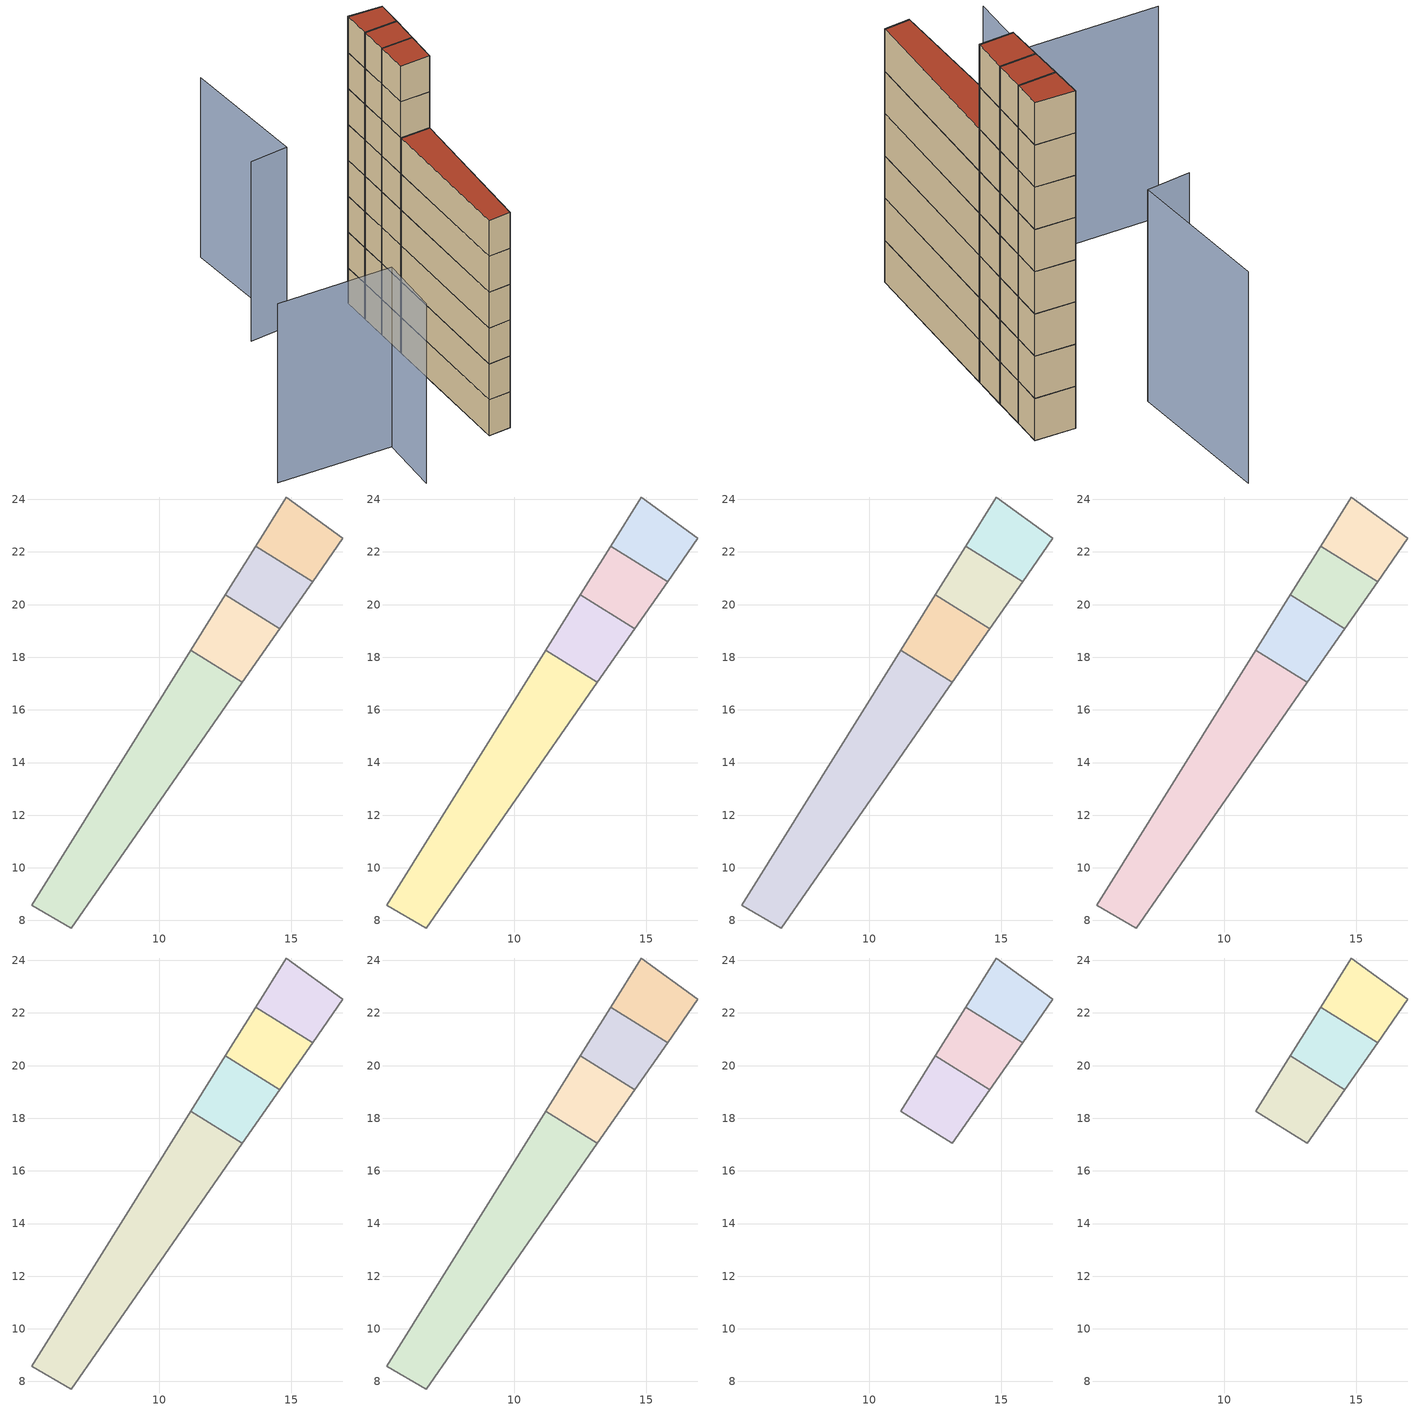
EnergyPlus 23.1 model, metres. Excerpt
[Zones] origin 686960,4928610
105523cecd2b4dc0_F0_dwelling_0
 floor ground (EU_floor_Construction): 15.82,20.87 16.97,22.51 14.82,24.09 13.66,22.22 z0
 wall adiabatic (EU_wall_Construction): 13.66,22.22 14.82,24.09 16.97,22.51 15.82,20.87 z0:3
 wall to 105523cecd2b4dc0_F0_dwelling_1 (EU_wall_Construction): 15.82,20.87 13.66,22.22 z0:3
105523cecd2b4dc0_F0_dwelling_1
 floor ground (EU_floor_Construction): 14.58,19.08 15.82,20.87 13.66,22.22 12.51,20.37 z0
 wall adiabatic (EU_wall_Construction): 12.51,20.37 13.66,22.22 / 15.82,20.87 14.58,19.08 z0:3
 wall to 105523cecd2b4dc0_F0_dwelling_2 (EU_wall_Construction): 14.58,19.08 12.51,20.37 z0:3
105523cecd2b4dc0_F0_dwelling_2
 floor ground (EU_floor_Construction): 13.15,17.04 14.58,19.08 12.51,20.37 11.19,18.26 z0
 wall adiabatic (EU_wall_Construction): 11.19,18.26 12.51,20.37 / 14.58,19.08 13.15,17.04 z0:3
 wall to 105523cecd2b4dc0_F0_dwelling_3 (EU_wall_Construction): 13.15,17.04 11.19,18.26 z0:3
105523cecd2b4dc0_F0_dwelling_3
 floor ground (EU_floor_Construction): 6.65,7.71 13.15,17.04 11.19,18.26 5.15,8.57 z0
 wall adiabatic (EU_wall_Construction): 13.15,17.04 6.65,7.71 5.15,8.57 11.19,18.26 z0:3
105523cecd2b4dc0_F1_dwelling_0
 floor to 105523cecd2b4dc0_F0_dwelling_0 (EU_floor_Construction): 15.82,20.87 16.97,22.51 14.82,24.09 13.66,22.22 z3
 wall adiabatic (EU_wall_Construction): 13.66,22.22 14.82,24.09 16.97,22.51 15.82,20.87 z3:6
 wall to 105523cecd2b4dc0_F1_dwelling_1 (EU_wall_Construction): 15.82,20.87 13.66,22.22 z3:6
105523cecd2b4dc0_F1_dwelling_1
 floor to 105523cecd2b4dc0_F0_dwelling_1 (EU_floor_Construction): 14.58,19.08 15.82,20.87 13.66,22.22 12.51,20.37 z3
 wall adiabatic (EU_wall_Construction): 12.51,20.37 13.66,22.22 / 15.82,20.87 14.58,19.08 z3:6
 wall to 105523cecd2b4dc0_F1_dwelling_2 (EU_wall_Construction): 14.58,19.08 12.51,20.37 z3:6
105523cecd2b4dc0_F1_dwelling_2
 floor to 105523cecd2b4dc0_F0_dwelling_2 (EU_floor_Construction): 13.15,17.04 14.58,19.08 12.51,20.37 11.19,18.26 z3
 wall adiabatic (EU_wall_Construction): 11.19,18.26 12.51,20.37 / 14.58,19.08 13.15,17.04 z3:6
 wall to 105523cecd2b4dc0_F1_dwelling_3 (EU_wall_Construction): 13.15,17.04 11.19,18.26 z3:6
105523cecd2b4dc0_F1_dwelling_3
 floor to 105523cecd2b4dc0_F0_dwelling_3 (EU_floor_Construction): 6.65,7.71 13.15,17.04 11.19,18.26 5.15,8.57 z3
 wall adiabatic (EU_wall_Construction): 13.15,17.04 6.65,7.71 5.15,8.57 11.19,18.26 z3:6
105523cecd2b4dc0_F2_dwelling_0
 floor to 105523cecd2b4dc0_F1_dwelling_0 (EU_floor_Construction): 15.82,20.87 16.97,22.51 14.82,24.09 13.66,22.22 z6
 wall adiabatic (EU_wall_Construction): 13.66,22.22 14.82,24.09 16.97,22.51 15.82,20.87 z6:9
 wall to 105523cecd2b4dc0_F2_dwelling_1 (EU_wall_Construction): 15.82,20.87 13.66,22.22 z6:9
105523cecd2b4dc0_F2_dwelling_1
 floor to 105523cecd2b4dc0_F1_dwelling_1 (EU_floor_Construction): 14.58,19.08 15.82,20.87 13.66,22.22 12.51,20.37 z6
 wall adiabatic (EU_wall_Construction): 12.51,20.37 13.66,22.22 / 15.82,20.87 14.58,19.08 z6:9
 wall to 105523cecd2b4dc0_F2_dwelling_2 (EU_wall_Construction): 14.58,19.08 12.51,20.37 z6:9
105523cecd2b4dc0_F2_dwelling_2
 floor to 105523cecd2b4dc0_F1_dwelling_2 (EU_floor_Construction): 13.15,17.04 14.58,19.08 12.51,20.37 11.19,18.26 z6
 wall adiabatic (EU_wall_Construction): 11.19,18.26 12.51,20.37 / 14.58,19.08 13.15,17.04 z6:9
 wall to 105523cecd2b4dc0_F2_dwelling_3 (EU_wall_Construction): 13.15,17.04 11.19,18.26 z6:9
105523cecd2b4dc0_F2_dwelling_3
 floor to 105523cecd2b4dc0_F1_dwelling_3 (EU_floor_Construction): 6.65,7.71 13.15,17.04 11.19,18.26 5.15,8.57 z6
 wall adiabatic (EU_wall_Construction): 13.15,17.04 6.65,7.71 5.15,8.57 11.19,18.26 z6:9
105523cecd2b4dc0_F3_dwelling_0
 floor to 105523cecd2b4dc0_F2_dwelling_0 (EU_floor_Construction): 15.82,20.87 16.97,22.51 14.82,24.09 13.66,22.22 z9
 wall adiabatic (EU_wall_Construction): 13.66,22.22 14.82,24.09 16.97,22.51 15.82,20.87 z9:12
 wall to 105523cecd2b4dc0_F3_dwelling_1 (EU_wall_Construction): 15.82,20.87 13.66,22.22 z9:12
105523cecd2b4dc0_F3_dwelling_1
 floor to 105523cecd2b4dc0_F2_dwelling_1 (EU_floor_Construction): 14.58,19.08 15.82,20.87 13.66,22.22 12.51,20.37 z9
 wall adiabatic (EU_wall_Construction): 12.51,20.37 13.66,22.22 / 15.82,20.87 14.58,19.08 z9:12
 wall to 105523cecd2b4dc0_F3_dwelling_2 (EU_wall_Construction): 14.58,19.08 12.51,20.37 z9:12
105523cecd2b4dc0_F3_dwelling_2
 floor to 105523cecd2b4dc0_F2_dwelling_2 (EU_floor_Construction): 13.15,17.04 14.58,19.08 12.51,20.37 11.19,18.26 z9
 wall adiabatic (EU_wall_Construction): 11.19,18.26 12.51,20.37 / 14.58,19.08 13.15,17.04 z9:12
 wall to 105523cecd2b4dc0_F3_dwelling_3 (EU_wall_Construction): 13.15,17.04 11.19,18.26 z9:12
105523cecd2b4dc0_F3_dwelling_3
 floor to 105523cecd2b4dc0_F2_dwelling_3 (EU_floor_Construction): 6.65,7.71 13.15,17.04 11.19,18.26 5.15,8.57 z9
 wall adiabatic (EU_wall_Construction): 13.15,17.04 6.65,7.71 5.15,8.57 11.19,18.26 z9:12
105523cecd2b4dc0_F4_dwelling_0
 floor to 105523cecd2b4dc0_F3_dwelling_0 (EU_floor_Construction): 15.82,20.87 16.97,22.51 14.82,24.09 13.66,22.22 z12
 wall adiabatic (EU_wall_Construction): 13.66,22.22 14.82,24.09 16.97,22.51 15.82,20.87 z12:15
 wall to 105523cecd2b4dc0_F4_dwelling_1 (EU_wall_Construction): 15.82,20.87 13.66,22.22 z12:15
105523cecd2b4dc0_F4_dwelling_1
 floor to 105523cecd2b4dc0_F3_dwelling_1 (EU_floor_Construction): 14.58,19.08 15.82,20.87 13.66,22.22 12.51,20.37 z12
 wall adiabatic (EU_wall_Construction): 12.51,20.37 13.66,22.22 / 15.82,20.87 14.58,19.08 z12:15
 wall to 105523cecd2b4dc0_F4_dwelling_2 (EU_wall_Construction): 14.58,19.08 12.51,20.37 z12:15
105523cecd2b4dc0_F4_dwelling_2
 floor to 105523cecd2b4dc0_F3_dwelling_2 (EU_floor_Construction): 13.15,17.04 14.58,19.08 12.51,20.37 11.19,18.26 z12
 wall adiabatic (EU_wall_Construction): 11.19,18.26 12.51,20.37 / 14.58,19.08 13.15,17.04 z12:15
 wall to 105523cecd2b4dc0_F4_dwelling_3 (EU_wall_Construction): 13.15,17.04 11.19,18.26 z12:15
105523cecd2b4dc0_F4_dwelling_3
 floor to 105523cecd2b4dc0_F3_dwelling_3 (EU_floor_Construction): 6.65,7.71 13.15,17.04 11.19,18.26 5.15,8.57 z12
 wall adiabatic (EU_wall_Construction): 13.15,17.04 6.65,7.71 5.15,8.57 11.19,18.26 z12:15
105523cecd2b4dc0_F5_dwelling_0
 floor to 105523cecd2b4dc0_F4_dwelling_0 (EU_floor_Construction): 15.82,20.87 16.97,22.51 14.82,24.09 13.66,22.22 z15
 wall adiabatic (EU_wall_Construction): 13.66,22.22 14.82,24.09 16.97,22.51 15.82,20.87 z15:18
 wall to 105523cecd2b4dc0_F5_dwelling_1 (EU_wall_Construction): 15.82,20.87 13.66,22.22 z15:18
105523cecd2b4dc0_F5_dwelling_1
 floor to 105523cecd2b4dc0_F4_dwelling_1 (EU_floor_Construction): 14.58,19.08 15.82,20.87 13.66,22.22 12.51,20.37 z15
 wall adiabatic (EU_wall_Construction): 12.51,20.37 13.66,22.22 / 15.82,20.87 14.58,19.08 z15:18
 wall to 105523cecd2b4dc0_F5_dwelling_2 (EU_wall_Construction): 14.58,19.08 12.51,20.37 z15:18
105523cecd2b4dc0_F5_dwelling_2
 floor to 105523cecd2b4dc0_F4_dwelling_2 (EU_floor_Construction): 13.15,17.04 14.58,19.08 12.51,20.37 11.19,18.26 z15
 wall adiabatic (EU_wall_Construction): 11.19,18.26 12.51,20.37 / 14.58,19.08 13.15,17.04 z15:18
 wall to 105523cecd2b4dc0_F5_dwelling_3 (EU_wall_Construction): 13.15,17.04 11.19,18.26 z15:18
105523cecd2b4dc0_F5_dwelling_3
 floor to 105523cecd2b4dc0_F4_dwelling_3 (EU_floor_Construction): 6.65,7.71 13.15,17.04 11.19,18.26 5.15,8.57 z15
 wall adiabatic (EU_wall_Construction): 13.15,17.04 6.65,7.71 5.15,8.57 11.19,18.26 z15:18
 roof outside (EU_roof_Construction): 13.15,17.04 6.65,7.71 5.15,8.57 11.19,18.26 z18
105523cecd2b4dc0_F6_dwelling_0
 floor to 105523cecd2b4dc0_F5_dwelling_0 (EU_floor_Construction): 15.82,20.87 16.97,22.51 14.82,24.09 13.66,22.22 z18
 wall adiabatic (EU_wall_Construction): 13.66,22.22 14.82,24.09 16.97,22.51 15.82,20.87 z18:21
 wall to 105523cecd2b4dc0_F6_dwelling_1 (EU_wall_Construction): 15.82,20.87 13.66,22.22 z18:21
105523cecd2b4dc0_F6_dwelling_1
 floor to 105523cecd2b4dc0_F5_dwelling_1 (EU_floor_Construction): 14.58,19.08 15.82,20.87 13.66,22.22 12.51,20.37 z18
 wall adiabatic (EU_wall_Construction): 12.51,20.37 13.66,22.22 / 15.82,20.87 14.58,19.08 z18:21
 wall to 105523cecd2b4dc0_F6_dwelling_2 (EU_wall_Construction): 14.58,19.08 12.51,20.37 z18:21
105523cecd2b4dc0_F6_dwelling_2
 floor to 105523cecd2b4dc0_F5_dwelling_2 (EU_floor_Construction): 13.15,17.04 14.58,19.08 12.51,20.37 11.19,18.26 z18
 wall adiabatic (EU_wall_Construction): 14.58,19.08 13.15,17.04 11.19,18.26 12.51,20.37 z18:21
105523cecd2b4dc0_F7_dwelling_0
 floor to 105523cecd2b4dc0_F6_dwelling_0 (EU_floor_Construction): 15.82,20.87 16.97,22.51 14.82,24.09 13.66,22.22 z21
 wall adiabatic (EU_wall_Construction): 13.66,22.22 14.82,24.09 16.97,22.51 15.82,20.87 z21:24
 wall to 105523cecd2b4dc0_F7_dwelling_1 (EU_wall_Construction): 15.82,20.87 13.66,22.22 z21:24
 roof outside (EU_roof_Construction): 16.97,22.51 15.82,20.87 13.66,22.22 14.82,24.09 z24
105523cecd2b4dc0_F7_dwelling_1
 floor to 105523cecd2b4dc0_F6_dwelling_1 (EU_floor_Construction): 14.58,19.08 15.82,20.87 13.66,22.22 12.51,20.37 z21
 wall adiabatic (EU_wall_Construction): 12.51,20.37 13.66,22.22 / 15.82,20.87 14.58,19.08 z21:24
 wall to 105523cecd2b4dc0_F7_dwelling_2 (EU_wall_Construction): 14.58,19.08 12.51,20.37 z21:24
 roof outside (EU_roof_Construction): 15.82,20.87 14.58,19.08 12.51,20.37 13.66,22.22 z24
105523cecd2b4dc0_F7_dwelling_2
 floor to 105523cecd2b4dc0_F6_dwelling_2 (EU_floor_Construction): 13.15,17.04 14.58,19.08 12.51,20.37 11.19,18.26 z21
 wall adiabatic (EU_wall_Construction): 14.58,19.08 13.15,17.04 11.19,18.26 12.51,20.37 z21:24
 roof outside (EU_roof_Construction): 14.58,19.08 13.15,17.04 11.19,18.26 12.51,20.37 z24
shading: -6.19,19.03 1.08,13.95 / 1.08,13.95 -1.72,9.95 / 15.26,35.47 10.52,26.61 / 10.52,26.61 7.92,28 z0:15
[Building]
EU S2 Campaign: North Axis=0; Terrain=City; Solar Distribution=FullExterior
[Site:Location]
Bologna: Latitude=44.5; Longitude=11.25; Time Zone=1; Elevation=37
[SizingPeriod:WeatherFileDays]
AnnualSizingPeriod: Begin Month=1; Begin Day of Month=1; End Month=12; End Day of Month=31; Day of Week for Start Day=Monday; Use Weather File Daylight Saving Period=No; Use Weather File Rain and Snow Indicators=No
[MATERIAL]
EU_InternalMass_Material: Roughness=MediumRough; Thickness=0.1; Conductivity=1; Density=1800; Specific Heat=900; Thermal Absorptance=0.9; Solar Absorptance=0.7; Visible Absorptance=0.7
[MATERIAL:NOMASS] Roughness=MediumRough; Thermal Absorptance=0.9; Solar Absorptance=0.7; Visible Absorptance=0.7
Name | Thermal Resistance
EU_wall_NoMass | 0.779417
EU_roof_NoMass | 0.435466
EU_floor_NoMass | 0.588222
[CONSTRUCTION]
EU_wall_Construction: EU_wall_NoMass
EU_roof_Construction: EU_roof_NoMass
EU_floor_Construction: EU_floor_NoMass
EU_InternalMass_Construction: EU_InternalMass_Material
[ZONE] Type=1; Multiplier=1; Ceiling Height=autocalculate; Floor Area=autocalculate; Part of Total Floor Area=Yes
Name | Volume
105523cecd2b4dc0_F0_dwelling_0 | 16.3784
105523cecd2b4dc0_F1_dwelling_0; 105523cecd2b4dc0_F2_dwelling_0; 105523cecd2b4dc0_F3_dwelling_0; 105523cecd2b4dc0_F4_dwelling_0; 105523cecd2b4dc0_F5_dwelling_0; 105523cecd2b4dc0_F6_dwelling_0; 105523cecd2b4dc0_F7_dwelling_0 | 16.3777
105523cecd2b4dc0_F0_dwelling_1; 105523cecd2b4dc0_F1_dwelling_1; 105523cecd2b4dc0_F2_dwelling_1; 105523cecd2b4dc0_F3_dwelling_1; 105523cecd2b4dc0_F4_dwelling_1; 105523cecd2b4dc0_F5_dwelling_1; 105523cecd2b4dc0_F6_dwelling_1; 105523cecd2b4dc0_F7_dwelling_1 | 16.2957
105523cecd2b4dc0_F0_dwelling_2 | 17.6946
105523cecd2b4dc0_F1_dwelling_2; 105523cecd2b4dc0_F2_dwelling_2; 105523cecd2b4dc0_F3_dwelling_2; 105523cecd2b4dc0_F4_dwelling_2; 105523cecd2b4dc0_F5_dwelling_2; 105523cecd2b4dc0_F6_dwelling_2; 105523cecd2b4dc0_F7_dwelling_2 | 17.6938
105523cecd2b4dc0_F0_dwelling_3; 105523cecd2b4dc0_F1_dwelling_3; 105523cecd2b4dc0_F2_dwelling_3; 105523cecd2b4dc0_F3_dwelling_3; 105523cecd2b4dc0_F4_dwelling_3; 105523cecd2b4dc0_F5_dwelling_3 | 68.9502
[INTERNALMASS] Construction=EU_InternalMass_Construction
Name | Zone or ZoneList | Surface Area
105523cecd2b4dc0_F0_dwelling_0_EU_InternalMass | 105523cecd2b4dc0_F0_dwelling_0 | 5.4596
105523cecd2b4dc0_F0_dwelling_1_EU_InternalMass | 105523cecd2b4dc0_F0_dwelling_1 | 5.43164
105523cecd2b4dc0_F0_dwelling_2_EU_InternalMass | 105523cecd2b4dc0_F0_dwelling_2 | 5.8981
105523cecd2b4dc0_F0_dwelling_3_EU_InternalMass | 105523cecd2b4dc0_F0_dwelling_3 | 22.9835
105523cecd2b4dc0_F1_dwelling_0_EU_InternalMass | 105523cecd2b4dc0_F1_dwelling_0 | 5.4596
105523cecd2b4dc0_F1_dwelling_1_EU_InternalMass | 105523cecd2b4dc0_F1_dwelling_1 | 5.43164
105523cecd2b4dc0_F1_dwelling_2_EU_InternalMass | 105523cecd2b4dc0_F1_dwelling_2 | 5.8981
105523cecd2b4dc0_F1_dwelling_3_EU_InternalMass | 105523cecd2b4dc0_F1_dwelling_3 | 22.9835
105523cecd2b4dc0_F2_dwelling_0_EU_InternalMass | 105523cecd2b4dc0_F2_dwelling_0 | 5.4596
105523cecd2b4dc0_F2_dwelling_1_EU_InternalMass | 105523cecd2b4dc0_F2_dwelling_1 | 5.43164
105523cecd2b4dc0_F2_dwelling_2_EU_InternalMass | 105523cecd2b4dc0_F2_dwelling_2 | 5.8981
105523cecd2b4dc0_F2_dwelling_3_EU_InternalMass | 105523cecd2b4dc0_F2_dwelling_3 | 22.9835
105523cecd2b4dc0_F3_dwelling_0_EU_InternalMass | 105523cecd2b4dc0_F3_dwelling_0 | 5.4596
105523cecd2b4dc0_F3_dwelling_1_EU_InternalMass | 105523cecd2b4dc0_F3_dwelling_1 | 5.43164
105523cecd2b4dc0_F3_dwelling_2_EU_InternalMass | 105523cecd2b4dc0_F3_dwelling_2 | 5.8981
105523cecd2b4dc0_F3_dwelling_3_EU_InternalMass | 105523cecd2b4dc0_F3_dwelling_3 | 22.9835
105523cecd2b4dc0_F4_dwelling_0_EU_InternalMass | 105523cecd2b4dc0_F4_dwelling_0 | 5.4596
105523cecd2b4dc0_F4_dwelling_1_EU_InternalMass | 105523cecd2b4dc0_F4_dwelling_1 | 5.43164
105523cecd2b4dc0_F4_dwelling_2_EU_InternalMass | 105523cecd2b4dc0_F4_dwelling_2 | 5.8981
105523cecd2b4dc0_F4_dwelling_3_EU_InternalMass | 105523cecd2b4dc0_F4_dwelling_3 | 22.9835
105523cecd2b4dc0_F5_dwelling_0_EU_InternalMass | 105523cecd2b4dc0_F5_dwelling_0 | 5.4596
105523cecd2b4dc0_F5_dwelling_1_EU_InternalMass | 105523cecd2b4dc0_F5_dwelling_1 | 5.43164
105523cecd2b4dc0_F5_dwelling_2_EU_InternalMass | 105523cecd2b4dc0_F5_dwelling_2 | 5.8981
105523cecd2b4dc0_F5_dwelling_3_EU_InternalMass | 105523cecd2b4dc0_F5_dwelling_3 | 22.9835
105523cecd2b4dc0_F6_dwelling_0_EU_InternalMass | 105523cecd2b4dc0_F6_dwelling_0 | 13.2594
105523cecd2b4dc0_F6_dwelling_1_EU_InternalMass | 105523cecd2b4dc0_F6_dwelling_1 | 13.2593
105523cecd2b4dc0_F6_dwelling_2_EU_InternalMass | 105523cecd2b4dc0_F6_dwelling_2 | 13.2579
105523cecd2b4dc0_F7_dwelling_0_EU_InternalMass | 105523cecd2b4dc0_F7_dwelling_0 | 13.2594
105523cecd2b4dc0_F7_dwelling_1_EU_InternalMass | 105523cecd2b4dc0_F7_dwelling_1 | 13.2593
105523cecd2b4dc0_F7_dwelling_2_EU_InternalMass | 105523cecd2b4dc0_F7_dwelling_2 | 13.2579
[OTHEREQUIPMENT] Fuel Type=Electricity; Design Level Calculation Method=Watts/Area; Power per Zone Floor Area=1; Fraction Latent=0; Fraction Radiant=0; Fraction Lost=0; Carbon Dioxide Generation Rate=0; EndUse Subcategory=EU_Step8_InternalGains
Name | Zone or ZoneList or Space or SpaceList | Schedule
EU_Step8_InternalGain_105523cecd2b4dc0_F0_dwelling_0_f000 | 105523cecd2b4dc0_F0_dwelling_0 | EU_Step8_GainSchedule_105523cecd2b4dc0_F0_dwelling_0_f000
EU_Step8_InternalGain_105523cecd2b4dc0_F0_dwelling_1_f000 | 105523cecd2b4dc0_F0_dwelling_1 | EU_Step8_GainSchedule_105523cecd2b4dc0_F0_dwelling_1_f000
EU_Step8_InternalGain_105523cecd2b4dc0_F0_dwelling_2_f000 | 105523cecd2b4dc0_F0_dwelling_2 | EU_Step8_GainSchedule_105523cecd2b4dc0_F0_dwelling_2_f000
EU_Step8_InternalGain_105523cecd2b4dc0_F0_dwelling_3_f000 | 105523cecd2b4dc0_F0_dwelling_3 | EU_Step8_GainSchedule_105523cecd2b4dc0_F0_dwelling_3_f000
EU_Step8_InternalGain_105523cecd2b4dc0_F1_dwelling_0_f000 | 105523cecd2b4dc0_F1_dwelling_0 | EU_Step8_GainSchedule_105523cecd2b4dc0_F1_dwelling_0_f000
EU_Step8_InternalGain_105523cecd2b4dc0_F1_dwelling_1_f000 | 105523cecd2b4dc0_F1_dwelling_1 | EU_Step8_GainSchedule_105523cecd2b4dc0_F1_dwelling_1_f000
EU_Step8_InternalGain_105523cecd2b4dc0_F1_dwelling_2_f000 | 105523cecd2b4dc0_F1_dwelling_2 | EU_Step8_GainSchedule_105523cecd2b4dc0_F1_dwelling_2_f000
EU_Step8_InternalGain_105523cecd2b4dc0_F1_dwelling_3_f000 | 105523cecd2b4dc0_F1_dwelling_3 | EU_Step8_GainSchedule_105523cecd2b4dc0_F1_dwelling_3_f000
EU_Step8_InternalGain_105523cecd2b4dc0_F2_dwelling_0_f000 | 105523cecd2b4dc0_F2_dwelling_0 | EU_Step8_GainSchedule_105523cecd2b4dc0_F2_dwelling_0_f000
EU_Step8_InternalGain_105523cecd2b4dc0_F2_dwelling_1_f000 | 105523cecd2b4dc0_F2_dwelling_1 | EU_Step8_GainSchedule_105523cecd2b4dc0_F2_dwelling_1_f000
EU_Step8_InternalGain_105523cecd2b4dc0_F2_dwelling_2_f000 | 105523cecd2b4dc0_F2_dwelling_2 | EU_Step8_GainSchedule_105523cecd2b4dc0_F2_dwelling_2_f000
EU_Step8_InternalGain_105523cecd2b4dc0_F2_dwelling_3_f000 | 105523cecd2b4dc0_F2_dwelling_3 | EU_Step8_GainSchedule_105523cecd2b4dc0_F2_dwelling_3_f000
EU_Step8_InternalGain_105523cecd2b4dc0_F3_dwelling_0_f000 | 105523cecd2b4dc0_F3_dwelling_0 | EU_Step8_GainSchedule_105523cecd2b4dc0_F3_dwelling_0_f000
EU_Step8_InternalGain_105523cecd2b4dc0_F3_dwelling_1_f000 | 105523cecd2b4dc0_F3_dwelling_1 | EU_Step8_GainSchedule_105523cecd2b4dc0_F3_dwelling_1_f000
EU_Step8_InternalGain_105523cecd2b4dc0_F3_dwelling_2_f000 | 105523cecd2b4dc0_F3_dwelling_2 | EU_Step8_GainSchedule_105523cecd2b4dc0_F3_dwelling_2_f000
EU_Step8_InternalGain_105523cecd2b4dc0_F3_dwelling_3_f000 | 105523cecd2b4dc0_F3_dwelling_3 | EU_Step8_GainSchedule_105523cecd2b4dc0_F3_dwelling_3_f000
EU_Step8_InternalGain_105523cecd2b4dc0_F4_dwelling_0_f000 | 105523cecd2b4dc0_F4_dwelling_0 | EU_Step8_GainSchedule_105523cecd2b4dc0_F4_dwelling_0_f000
EU_Step8_InternalGain_105523cecd2b4dc0_F4_dwelling_1_f000 | 105523cecd2b4dc0_F4_dwelling_1 | EU_Step8_GainSchedule_105523cecd2b4dc0_F4_dwelling_1_f000
EU_Step8_InternalGain_105523cecd2b4dc0_F4_dwelling_2_f000 | 105523cecd2b4dc0_F4_dwelling_2 | EU_Step8_GainSchedule_105523cecd2b4dc0_F4_dwelling_2_f000
EU_Step8_InternalGain_105523cecd2b4dc0_F4_dwelling_3_f000 | 105523cecd2b4dc0_F4_dwelling_3 | EU_Step8_GainSchedule_105523cecd2b4dc0_F4_dwelling_3_f000
EU_Step8_InternalGain_105523cecd2b4dc0_F5_dwelling_0_f000 | 105523cecd2b4dc0_F5_dwelling_0 | EU_Step8_GainSchedule_105523cecd2b4dc0_F5_dwelling_0_f000
EU_Step8_InternalGain_105523cecd2b4dc0_F5_dwelling_1_f000 | 105523cecd2b4dc0_F5_dwelling_1 | EU_Step8_GainSchedule_105523cecd2b4dc0_F5_dwelling_1_f000
EU_Step8_InternalGain_105523cecd2b4dc0_F5_dwelling_2_f000 | 105523cecd2b4dc0_F5_dwelling_2 | EU_Step8_GainSchedule_105523cecd2b4dc0_F5_dwelling_2_f000
EU_Step8_InternalGain_105523cecd2b4dc0_F5_dwelling_3_f000 | 105523cecd2b4dc0_F5_dwelling_3 | EU_Step8_GainSchedule_105523cecd2b4dc0_F5_dwelling_3_f000
EU_Step8_InternalGain_105523cecd2b4dc0_F6_dwelling_0_f000 | 105523cecd2b4dc0_F6_dwelling_0 | EU_Step8_GainSchedule_105523cecd2b4dc0_F6_dwelling_0_f000
EU_Step8_InternalGain_105523cecd2b4dc0_F6_dwelling_1_f000 | 105523cecd2b4dc0_F6_dwelling_1 | EU_Step8_GainSchedule_105523cecd2b4dc0_F6_dwelling_1_f000
EU_Step8_InternalGain_105523cecd2b4dc0_F6_dwelling_2_f000 | 105523cecd2b4dc0_F6_dwelling_2 | EU_Step8_GainSchedule_105523cecd2b4dc0_F6_dwelling_2_f000
EU_Step8_InternalGain_105523cecd2b4dc0_F7_dwelling_0_f000 | 105523cecd2b4dc0_F7_dwelling_0 | EU_Step8_GainSchedule_105523cecd2b4dc0_F7_dwelling_0_f000
EU_Step8_InternalGain_105523cecd2b4dc0_F7_dwelling_1_f000 | 105523cecd2b4dc0_F7_dwelling_1 | EU_Step8_GainSchedule_105523cecd2b4dc0_F7_dwelling_1_f000
EU_Step8_InternalGain_105523cecd2b4dc0_F7_dwelling_2_f000 | 105523cecd2b4dc0_F7_dwelling_2 | EU_Step8_GainSchedule_105523cecd2b4dc0_F7_dwelling_2_f000
[ZONEVENTILATION:DESIGNFLOWRATE] Schedule=EU_AlwaysOn; Design Flow Rate Calculation Method=AirChanges/Hour; Air Changes per Hour=0.712058; Ventilation Type=Natural; Fan Pressure Rise=0; Fan Total Efficiency=1; Constant Term Coefficient=1; Temperature Term Coefficient=0; Velocity Term Coefficient=0; Velocity Squared Term Coefficient=0; Minimum Indoor Temperature=-100; Maximum Indoor Temperature=100; Delta Temperature=-100; Minimum Outdoor Temperature=-100; Maximum Outdoor Temperature=100; Maximum Wind Speed=40
Name | Zone or ZoneList or Space or SpaceList
EU_ConstantAir_105523cecd2b4dc0_F0_dwelling_0 | 105523cecd2b4dc0_F0_dwelling_0
EU_ConstantAir_105523cecd2b4dc0_F0_dwelling_1 | 105523cecd2b4dc0_F0_dwelling_1
EU_ConstantAir_105523cecd2b4dc0_F0_dwelling_2 | 105523cecd2b4dc0_F0_dwelling_2
EU_ConstantAir_105523cecd2b4dc0_F0_dwelling_3 | 105523cecd2b4dc0_F0_dwelling_3
EU_ConstantAir_105523cecd2b4dc0_F1_dwelling_0 | 105523cecd2b4dc0_F1_dwelling_0
EU_ConstantAir_105523cecd2b4dc0_F1_dwelling_1 | 105523cecd2b4dc0_F1_dwelling_1
EU_ConstantAir_105523cecd2b4dc0_F1_dwelling_2 | 105523cecd2b4dc0_F1_dwelling_2
EU_ConstantAir_105523cecd2b4dc0_F1_dwelling_3 | 105523cecd2b4dc0_F1_dwelling_3
EU_ConstantAir_105523cecd2b4dc0_F2_dwelling_0 | 105523cecd2b4dc0_F2_dwelling_0
EU_ConstantAir_105523cecd2b4dc0_F2_dwelling_1 | 105523cecd2b4dc0_F2_dwelling_1
EU_ConstantAir_105523cecd2b4dc0_F2_dwelling_2 | 105523cecd2b4dc0_F2_dwelling_2
EU_ConstantAir_105523cecd2b4dc0_F2_dwelling_3 | 105523cecd2b4dc0_F2_dwelling_3
EU_ConstantAir_105523cecd2b4dc0_F3_dwelling_0 | 105523cecd2b4dc0_F3_dwelling_0
EU_ConstantAir_105523cecd2b4dc0_F3_dwelling_1 | 105523cecd2b4dc0_F3_dwelling_1
EU_ConstantAir_105523cecd2b4dc0_F3_dwelling_2 | 105523cecd2b4dc0_F3_dwelling_2
EU_ConstantAir_105523cecd2b4dc0_F3_dwelling_3 | 105523cecd2b4dc0_F3_dwelling_3
EU_ConstantAir_105523cecd2b4dc0_F4_dwelling_0 | 105523cecd2b4dc0_F4_dwelling_0
EU_ConstantAir_105523cecd2b4dc0_F4_dwelling_1 | 105523cecd2b4dc0_F4_dwelling_1
EU_ConstantAir_105523cecd2b4dc0_F4_dwelling_2 | 105523cecd2b4dc0_F4_dwelling_2
EU_ConstantAir_105523cecd2b4dc0_F4_dwelling_3 | 105523cecd2b4dc0_F4_dwelling_3
EU_ConstantAir_105523cecd2b4dc0_F5_dwelling_0 | 105523cecd2b4dc0_F5_dwelling_0
EU_ConstantAir_105523cecd2b4dc0_F5_dwelling_1 | 105523cecd2b4dc0_F5_dwelling_1
EU_ConstantAir_105523cecd2b4dc0_F5_dwelling_2 | 105523cecd2b4dc0_F5_dwelling_2
EU_ConstantAir_105523cecd2b4dc0_F5_dwelling_3 | 105523cecd2b4dc0_F5_dwelling_3
EU_ConstantAir_105523cecd2b4dc0_F6_dwelling_0 | 105523cecd2b4dc0_F6_dwelling_0
EU_ConstantAir_105523cecd2b4dc0_F6_dwelling_1 | 105523cecd2b4dc0_F6_dwelling_1
EU_ConstantAir_105523cecd2b4dc0_F6_dwelling_2 | 105523cecd2b4dc0_F6_dwelling_2
EU_ConstantAir_105523cecd2b4dc0_F7_dwelling_0 | 105523cecd2b4dc0_F7_dwelling_0
EU_ConstantAir_105523cecd2b4dc0_F7_dwelling_1 | 105523cecd2b4dc0_F7_dwelling_1
EU_ConstantAir_105523cecd2b4dc0_F7_dwelling_2 | 105523cecd2b4dc0_F7_dwelling_2
[HVACTEMPLATE:THERMOSTAT] Constant Heating Setpoint=20; Constant Cooling Setpoint=50
EU_HeatOnly_105523cecd2b4dc0_F0_dwelling_0; EU_HeatOnly_105523cecd2b4dc0_F0_dwelling_1; EU_HeatOnly_105523cecd2b4dc0_F0_dwelling_2; EU_HeatOnly_105523cecd2b4dc0_F0_dwelling_3; EU_HeatOnly_105523cecd2b4dc0_F1_dwelling_0; EU_HeatOnly_105523cecd2b4dc0_F1_dwelling_1; EU_HeatOnly_105523cecd2b4dc0_F1_dwelling_2; EU_HeatOnly_105523cecd2b4dc0_F1_dwelling_3; EU_HeatOnly_105523cecd2b4dc0_F2_dwelling_0; EU_HeatOnly_105523cecd2b4dc0_F2_dwelling_1; EU_HeatOnly_105523cecd2b4dc0_F2_dwelling_2; EU_HeatOnly_105523cecd2b4dc0_F2_dwelling_3; EU_HeatOnly_105523cecd2b4dc0_F3_dwelling_0; EU_HeatOnly_105523cecd2b4dc0_F3_dwelling_1; EU_HeatOnly_105523cecd2b4dc0_F3_dwelling_2; EU_HeatOnly_105523cecd2b4dc0_F3_dwelling_3; EU_HeatOnly_105523cecd2b4dc0_F4_dwelling_0; EU_HeatOnly_105523cecd2b4dc0_F4_dwelling_1; EU_HeatOnly_105523cecd2b4dc0_F4_dwelling_2; EU_HeatOnly_105523cecd2b4dc0_F4_dwelling_3; EU_HeatOnly_105523cecd2b4dc0_F5_dwelling_0; EU_HeatOnly_105523cecd2b4dc0_F5_dwelling_1; EU_HeatOnly_105523cecd2b4dc0_F5_dwelling_2; EU_HeatOnly_105523cecd2b4dc0_F5_dwelling_3; EU_HeatOnly_105523cecd2b4dc0_F6_dwelling_0; EU_HeatOnly_105523cecd2b4dc0_F6_dwelling_1; EU_HeatOnly_105523cecd2b4dc0_F6_dwelling_2; EU_HeatOnly_105523cecd2b4dc0_F7_dwelling_0; EU_HeatOnly_105523cecd2b4dc0_F7_dwelling_1; EU_HeatOnly_105523cecd2b4dc0_F7_dwelling_2
[HVACTEMPLATE:ZONE:IDEALLOADSAIRSYSTEM] System Availability Schedule=EU_AlwaysOn; Maximum Heating Supply Air Temperature=50; Minimum Cooling Supply Air Temperature=13; Maximum Heating Supply Air Humidity Ratio=0.0156; Minimum Cooling Supply Air Humidity Ratio=0.0077; Heating Limit=NoLimit; Cooling Limit=NoLimit; Heating Availability Schedule=EU_AlwaysOn; Cooling Availability Schedule=EU_CoolingOff; Dehumidification Control Type=ConstantSensibleHeatRatio; Cooling Sensible Heat Ratio=0.7; Dehumidification Setpoint=60; Humidification Control Type=None; Humidification Setpoint=30; Outdoor Air Method=None; Outdoor Air Flow Rate per Person=0.00944; Outdoor Air Flow Rate per Zone Floor Area=0; Outdoor Air Flow Rate per Zone=0; Demand Controlled Ventilation Type=None; Outdoor Air Economizer Type=NoEconomizer; Heat Recovery Type=None; Sensible Heat Recovery Effectiveness=0.7; Latent Heat Recovery Effectiveness=0.65
Name | Template Thermostat
105523cecd2b4dc0_F0_dwelling_0 | EU_HeatOnly_105523cecd2b4dc0_F0_dwelling_0
105523cecd2b4dc0_F0_dwelling_1 | EU_HeatOnly_105523cecd2b4dc0_F0_dwelling_1
105523cecd2b4dc0_F0_dwelling_2 | EU_HeatOnly_105523cecd2b4dc0_F0_dwelling_2
105523cecd2b4dc0_F0_dwelling_3 | EU_HeatOnly_105523cecd2b4dc0_F0_dwelling_3
105523cecd2b4dc0_F1_dwelling_0 | EU_HeatOnly_105523cecd2b4dc0_F1_dwelling_0
105523cecd2b4dc0_F1_dwelling_1 | EU_HeatOnly_105523cecd2b4dc0_F1_dwelling_1
105523cecd2b4dc0_F1_dwelling_2 | EU_HeatOnly_105523cecd2b4dc0_F1_dwelling_2
105523cecd2b4dc0_F1_dwelling_3 | EU_HeatOnly_105523cecd2b4dc0_F1_dwelling_3
105523cecd2b4dc0_F2_dwelling_0 | EU_HeatOnly_105523cecd2b4dc0_F2_dwelling_0
105523cecd2b4dc0_F2_dwelling_1 | EU_HeatOnly_105523cecd2b4dc0_F2_dwelling_1
105523cecd2b4dc0_F2_dwelling_2 | EU_HeatOnly_105523cecd2b4dc0_F2_dwelling_2
105523cecd2b4dc0_F2_dwelling_3 | EU_HeatOnly_105523cecd2b4dc0_F2_dwelling_3
105523cecd2b4dc0_F3_dwelling_0 | EU_HeatOnly_105523cecd2b4dc0_F3_dwelling_0
105523cecd2b4dc0_F3_dwelling_1 | EU_HeatOnly_105523cecd2b4dc0_F3_dwelling_1
105523cecd2b4dc0_F3_dwelling_2 | EU_HeatOnly_105523cecd2b4dc0_F3_dwelling_2
105523cecd2b4dc0_F3_dwelling_3 | EU_HeatOnly_105523cecd2b4dc0_F3_dwelling_3
105523cecd2b4dc0_F4_dwelling_0 | EU_HeatOnly_105523cecd2b4dc0_F4_dwelling_0
105523cecd2b4dc0_F4_dwelling_1 | EU_HeatOnly_105523cecd2b4dc0_F4_dwelling_1
105523cecd2b4dc0_F4_dwelling_2 | EU_HeatOnly_105523cecd2b4dc0_F4_dwelling_2
105523cecd2b4dc0_F4_dwelling_3 | EU_HeatOnly_105523cecd2b4dc0_F4_dwelling_3
105523cecd2b4dc0_F5_dwelling_0 | EU_HeatOnly_105523cecd2b4dc0_F5_dwelling_0
105523cecd2b4dc0_F5_dwelling_1 | EU_HeatOnly_105523cecd2b4dc0_F5_dwelling_1
105523cecd2b4dc0_F5_dwelling_2 | EU_HeatOnly_105523cecd2b4dc0_F5_dwelling_2
105523cecd2b4dc0_F5_dwelling_3 | EU_HeatOnly_105523cecd2b4dc0_F5_dwelling_3
105523cecd2b4dc0_F6_dwelling_0 | EU_HeatOnly_105523cecd2b4dc0_F6_dwelling_0
105523cecd2b4dc0_F6_dwelling_1 | EU_HeatOnly_105523cecd2b4dc0_F6_dwelling_1
105523cecd2b4dc0_F6_dwelling_2 | EU_HeatOnly_105523cecd2b4dc0_F6_dwelling_2
105523cecd2b4dc0_F7_dwelling_0 | EU_HeatOnly_105523cecd2b4dc0_F7_dwelling_0
105523cecd2b4dc0_F7_dwelling_1 | EU_HeatOnly_105523cecd2b4dc0_F7_dwelling_1
105523cecd2b4dc0_F7_dwelling_2 | EU_HeatOnly_105523cecd2b4dc0_F7_dwelling_2
[SIZING:ZONE] Zone Cooling Design Supply Air Temperature Input Method=SupplyAirTemperature; Zone Cooling Design Supply Air Temperature=13; Zone Heating Design Supply Air Temperature Input Method=SupplyAirTemperature; Zone Heating Design Supply Air Temperature=50; Zone Cooling Design Supply Air Humidity Ratio=0.008; Zone Heating Design Supply Air Humidity Ratio=0.008; Cooling Design Air Flow Method=DesignDay; Cooling Design Air Flow Rate=0; Cooling Minimum Air Flow per Zone Floor Area=0.000762; Cooling Minimum Air Flow=0; Cooling Minimum Air Flow Fraction=0.2; Heating Design Air Flow Method=DesignDay; Heating Design Air Flow Rate=0; Heating Maximum Air Flow per Zone Floor Area=0.002032; Heating Maximum Air Flow=0.141576; Heating Maximum Air Flow Fraction=0.3; Account for Dedicated Outdoor Air System=No; Dedicated Outdoor Air System Control Strategy=NeutralSupplyAir; Dedicated Outdoor Air Low Setpoint Temperature for Design=autosize; Dedicated Outdoor Air High Setpoint Temperature for Design=autosize; Zone Load Sizing Method=Sensible Load Only No Latent Load; Zone Latent Cooling Design Supply Air Humidity Ratio Input Method=HumidityRatioDifference; Zone Cooling Design Supply Air Humidity Ratio Difference=0.005; Zone Latent Heating Design Supply Air Humidity Ratio Input Method=HumidityRatioDifference; Zone Humidification Design Supply Air Humidity Ratio Difference=0.005
105523cecd2b4dc0_F0_dwelling_0; 105523cecd2b4dc0_F0_dwelling_1; 105523cecd2b4dc0_F0_dwelling_2; 105523cecd2b4dc0_F0_dwelling_3; 105523cecd2b4dc0_F1_dwelling_0; 105523cecd2b4dc0_F1_dwelling_1; 105523cecd2b4dc0_F1_dwelling_2; 105523cecd2b4dc0_F1_dwelling_3; 105523cecd2b4dc0_F2_dwelling_0; 105523cecd2b4dc0_F2_dwelling_1; 105523cecd2b4dc0_F2_dwelling_2; 105523cecd2b4dc0_F2_dwelling_3; 105523cecd2b4dc0_F3_dwelling_0; 105523cecd2b4dc0_F3_dwelling_1; 105523cecd2b4dc0_F3_dwelling_2; 105523cecd2b4dc0_F3_dwelling_3; 105523cecd2b4dc0_F4_dwelling_0; 105523cecd2b4dc0_F4_dwelling_1; 105523cecd2b4dc0_F4_dwelling_2; 105523cecd2b4dc0_F4_dwelling_3; 105523cecd2b4dc0_F5_dwelling_0; 105523cecd2b4dc0_F5_dwelling_1; 105523cecd2b4dc0_F5_dwelling_2; 105523cecd2b4dc0_F5_dwelling_3; 105523cecd2b4dc0_F6_dwelling_0; 105523cecd2b4dc0_F6_dwelling_1; 105523cecd2b4dc0_F6_dwelling_2; 105523cecd2b4dc0_F7_dwelling_0; 105523cecd2b4dc0_F7_dwelling_1; 105523cecd2b4dc0_F7_dwelling_2
[SCHEDULE:CONSTANT]
Name | Hourly Value
EU_AlwaysOn | 1
EU_CoolingOff | 0
[SCHEDULE:FILE] Column Number=1; Rows to Skip at Top=0; Number of Hours of Data=8760; Column Separator=Comma; Interpolate to Timestep=No; Minutes per Item=60; Adjust Schedule for Daylight Savings=Yes
Name | File
EU_Step8_GainSchedule_105523cecd2b4dc0_F0_dwelling_0_f000 | ../../schedules/105523cecd2b4dc0/105523cecd2b4dc0_F0_dwelling_0_f000_gain.csv
EU_Step8_GainSchedule_105523cecd2b4dc0_F0_dwelling_1_f000 | ../../schedules/105523cecd2b4dc0/105523cecd2b4dc0_F0_dwelling_1_f000_gain.csv
EU_Step8_GainSchedule_105523cecd2b4dc0_F0_dwelling_2_f000 | ../../schedules/105523cecd2b4dc0/105523cecd2b4dc0_F0_dwelling_2_f000_gain.csv
EU_Step8_GainSchedule_105523cecd2b4dc0_F0_dwelling_3_f000 | ../../schedules/105523cecd2b4dc0/105523cecd2b4dc0_F0_dwelling_3_f000_gain.csv
EU_Step8_GainSchedule_105523cecd2b4dc0_F1_dwelling_0_f000 | ../../schedules/105523cecd2b4dc0/105523cecd2b4dc0_F1_dwelling_0_f000_gain.csv
EU_Step8_GainSchedule_105523cecd2b4dc0_F1_dwelling_1_f000 | ../../schedules/105523cecd2b4dc0/105523cecd2b4dc0_F1_dwelling_1_f000_gain.csv
EU_Step8_GainSchedule_105523cecd2b4dc0_F1_dwelling_2_f000 | ../../schedules/105523cecd2b4dc0/105523cecd2b4dc0_F1_dwelling_2_f000_gain.csv
EU_Step8_GainSchedule_105523cecd2b4dc0_F1_dwelling_3_f000 | ../../schedules/105523cecd2b4dc0/105523cecd2b4dc0_F1_dwelling_3_f000_gain.csv
EU_Step8_GainSchedule_105523cecd2b4dc0_F2_dwelling_0_f000 | ../../schedules/105523cecd2b4dc0/105523cecd2b4dc0_F2_dwelling_0_f000_gain.csv
EU_Step8_GainSchedule_105523cecd2b4dc0_F2_dwelling_1_f000 | ../../schedules/105523cecd2b4dc0/105523cecd2b4dc0_F2_dwelling_1_f000_gain.csv
EU_Step8_GainSchedule_105523cecd2b4dc0_F2_dwelling_2_f000 | ../../schedules/105523cecd2b4dc0/105523cecd2b4dc0_F2_dwelling_2_f000_gain.csv
EU_Step8_GainSchedule_105523cecd2b4dc0_F2_dwelling_3_f000 | ../../schedules/105523cecd2b4dc0/105523cecd2b4dc0_F2_dwelling_3_f000_gain.csv
EU_Step8_GainSchedule_105523cecd2b4dc0_F3_dwelling_0_f000 | ../../schedules/105523cecd2b4dc0/105523cecd2b4dc0_F3_dwelling_0_f000_gain.csv
EU_Step8_GainSchedule_105523cecd2b4dc0_F3_dwelling_1_f000 | ../../schedules/105523cecd2b4dc0/105523cecd2b4dc0_F3_dwelling_1_f000_gain.csv
EU_Step8_GainSchedule_105523cecd2b4dc0_F3_dwelling_2_f000 | ../../schedules/105523cecd2b4dc0/105523cecd2b4dc0_F3_dwelling_2_f000_gain.csv
EU_Step8_GainSchedule_105523cecd2b4dc0_F3_dwelling_3_f000 | ../../schedules/105523cecd2b4dc0/105523cecd2b4dc0_F3_dwelling_3_f000_gain.csv
EU_Step8_GainSchedule_105523cecd2b4dc0_F4_dwelling_0_f000 | ../../schedules/105523cecd2b4dc0/105523cecd2b4dc0_F4_dwelling_0_f000_gain.csv
EU_Step8_GainSchedule_105523cecd2b4dc0_F4_dwelling_1_f000 | ../../schedules/105523cecd2b4dc0/105523cecd2b4dc0_F4_dwelling_1_f000_gain.csv
EU_Step8_GainSchedule_105523cecd2b4dc0_F4_dwelling_2_f000 | ../../schedules/105523cecd2b4dc0/105523cecd2b4dc0_F4_dwelling_2_f000_gain.csv
EU_Step8_GainSchedule_105523cecd2b4dc0_F4_dwelling_3_f000 | ../../schedules/105523cecd2b4dc0/105523cecd2b4dc0_F4_dwelling_3_f000_gain.csv
EU_Step8_GainSchedule_105523cecd2b4dc0_F5_dwelling_0_f000 | ../../schedules/105523cecd2b4dc0/105523cecd2b4dc0_F5_dwelling_0_f000_gain.csv
EU_Step8_GainSchedule_105523cecd2b4dc0_F5_dwelling_1_f000 | ../../schedules/105523cecd2b4dc0/105523cecd2b4dc0_F5_dwelling_1_f000_gain.csv
EU_Step8_GainSchedule_105523cecd2b4dc0_F5_dwelling_2_f000 | ../../schedules/105523cecd2b4dc0/105523cecd2b4dc0_F5_dwelling_2_f000_gain.csv
EU_Step8_GainSchedule_105523cecd2b4dc0_F5_dwelling_3_f000 | ../../schedules/105523cecd2b4dc0/105523cecd2b4dc0_F5_dwelling_3_f000_gain.csv
EU_Step8_GainSchedule_105523cecd2b4dc0_F6_dwelling_0_f000 | ../../schedules/105523cecd2b4dc0/105523cecd2b4dc0_F6_dwelling_0_f000_gain.csv
EU_Step8_GainSchedule_105523cecd2b4dc0_F6_dwelling_1_f000 | ../../schedules/105523cecd2b4dc0/105523cecd2b4dc0_F6_dwelling_1_f000_gain.csv
EU_Step8_GainSchedule_105523cecd2b4dc0_F6_dwelling_2_f000 | ../../schedules/105523cecd2b4dc0/105523cecd2b4dc0_F6_dwelling_2_f000_gain.csv
EU_Step8_GainSchedule_105523cecd2b4dc0_F7_dwelling_0_f000 | ../../schedules/105523cecd2b4dc0/105523cecd2b4dc0_F7_dwelling_0_f000_gain.csv
EU_Step8_GainSchedule_105523cecd2b4dc0_F7_dwelling_1_f000 | ../../schedules/105523cecd2b4dc0/105523cecd2b4dc0_F7_dwelling_1_f000_gain.csv
EU_Step8_GainSchedule_105523cecd2b4dc0_F7_dwelling_2_f000 | ../../schedules/105523cecd2b4dc0/105523cecd2b4dc0_F7_dwelling_2_f000_gain.csv
